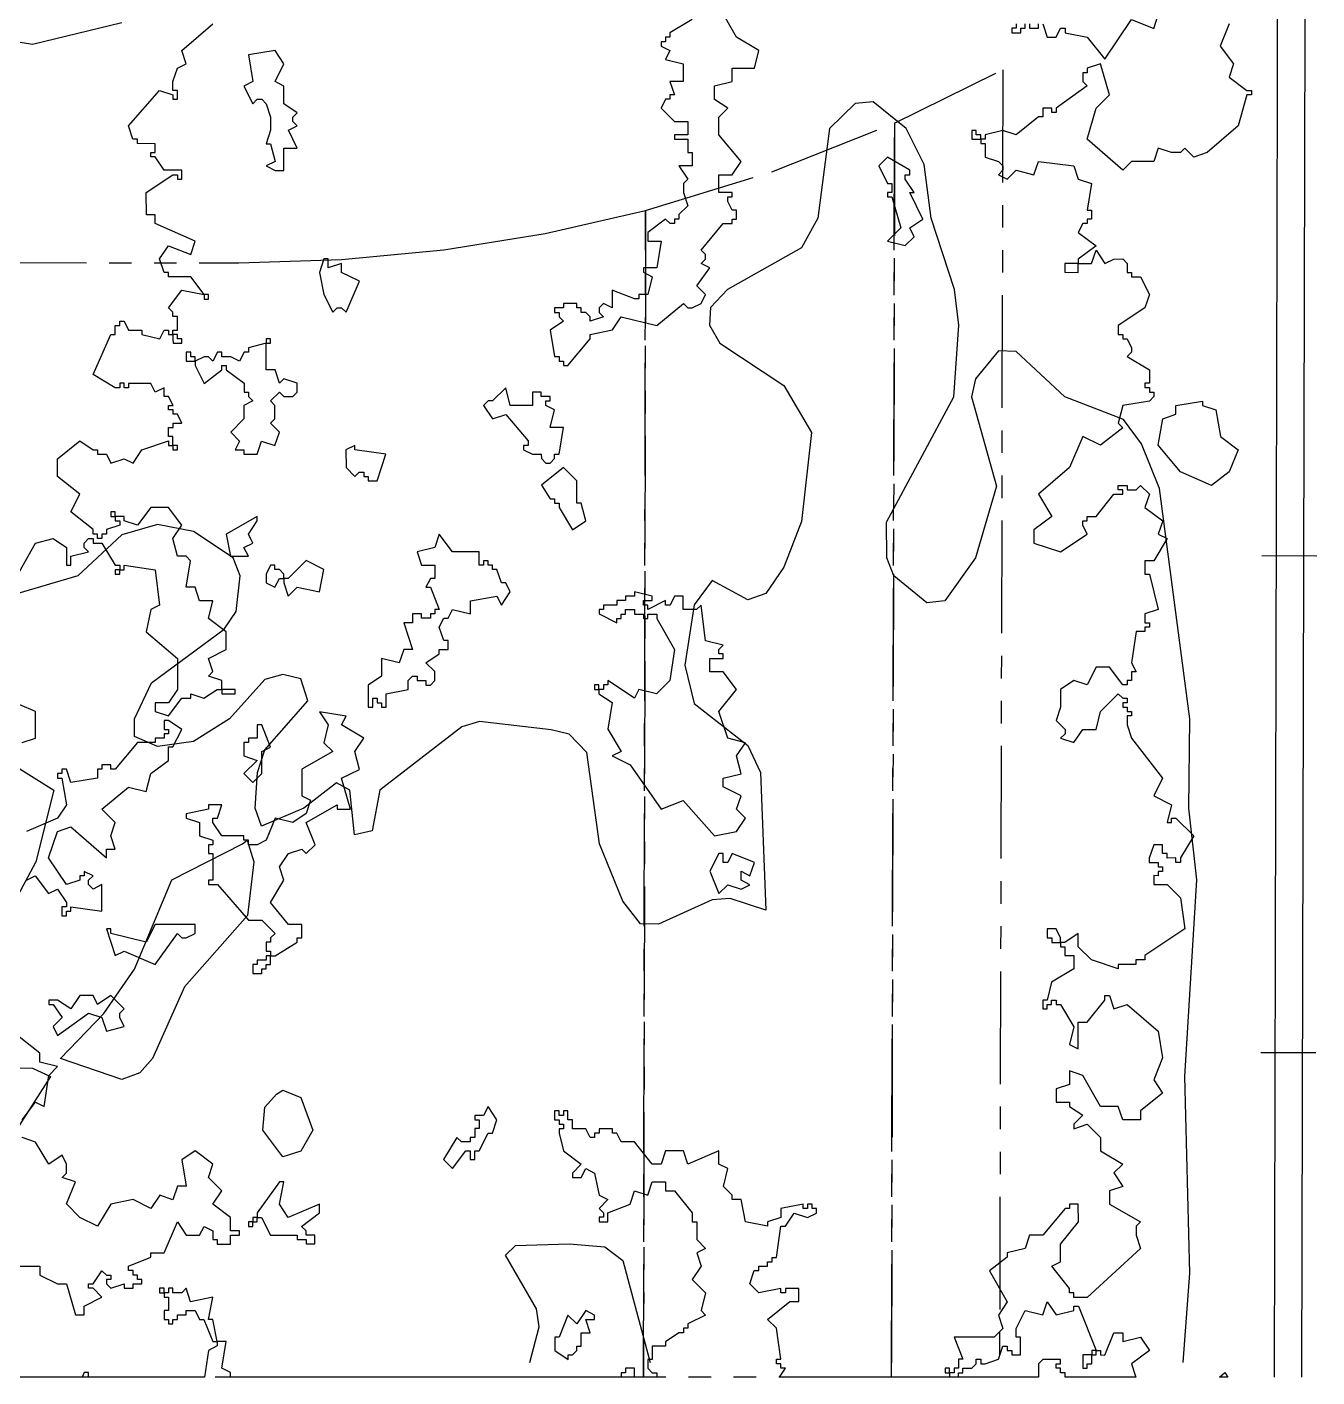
# Model space of a CAD drawing. Header units: metres. Extents: x -400 to 800, y -650 to 500.
# Drawn here: x -133.8 to -61.1, y -650 to -573.9 of the extents above; entities that cross this region are included whole.
import ezdxf

# ---------------------------------------------------------------- set-up
doc = ezdxf.new("R2010")
doc.units = ezdxf.units.M
doc.header["$LTSCALE"] = 2
doc.linetypes.add('PHANTOM', pattern=[6.35, 3.175, -0.635, 0.635, -0.635, 0.635, -0.635])
for name, color, linetype in [('SITE-PROPERTY', 7, 'PHANTOM'), ('SITE-RAIL', 7, 'CONTINUOUS'), ('SITE-TREE-CANOPY', 94, 'CONTINUOUS'), ('TOPO-CONTOUR-MINOR', 9, 'CONTINUOUS')]:
    doc.layers.add(name, color=color, linetype=linetype)

msp = doc.modelspace()

# ---------------------------------------------------------------- linework, layer by layer
at = {"layer": 'SITE-PROPERTY'}
for points in [[(-84.918, -579.346), (-78.822, -576.344), (-79.009, -650), (-85.099, -650)], [(-98.95, -584.272), (-91.829, -582.093), (-84.918, -579.346), (-85.099, -650), (-99.063, -650)], [(-162.192, -587.176), (-121.862, -587.227), (-116.074, -587.039), (-110.315, -586.484), (-104.597, -585.561), (-98.95, -584.272), (-99.063, -650), (-162.288, -650)]]:
    msp.add_lwpolyline(points, close=True, dxfattribs=at)
at = {"layer": 'SITE-RAIL'}
for points in [[(-130.385, -498.816), (-120.656, -493.225), (-115.015, -489.603), (-109.629, -485.615), (-103.998, -480.739), (-98.707, -475.622), (-92.546, -468.957), (-89.643, -465.539), (-86.61, -461.657), (-83.692, -457.515), (-78.476, -449.181), (-76.267, -445.338), (-71.306, -434.426), (-68.493, -426.427), (-67.259, -422.324), (-65.155, -413.865), (-63.54, -405.626), (-62.176, -395.014), (-61.348, -383.207), (-61.99, -650)], [(-131.142, -497.541), (-125.643, -494.369), (-114.91, -487.729), (-108.7, -482.857), (-103.638, -478.296), (-101.265, -476.047), (-97.093, -471.69), (-91.557, -465.619), (-86.146, -458.379), (-82.298, -452.593), (-76.967, -443.18), (-74.454, -437.934), (-72.1, -432.318), (-69.702, -425.302), (-67.713, -418.187), (-67.024, -415.09), (-64.899, -403.712), (-64.605, -400.964), (-64.09, -398.166), (-62.925, -383.468), (-63.535, -650)], [(-64.226, -603.717), (-61.126, -603.722)], [(-64.285, -631.716), (-61.185, -631.724)]]:
    msp.add_lwpolyline(points, dxfattribs=at)
at = {"layer": 'SITE-TREE-CANOPY'}
for points in [[(-96.317, -573.505), (-97.573, -574.261), (-97.573, -574.505), (-97.819, -574.505), (-97.819, -574.761), (-98.071, -574.761), (-98.071, -575.006), (-97.573, -575.262), (-97.819, -575.762), (-96.823, -576.007), (-96.823, -577.008), (-97.573, -577.008), (-97.321, -577.754), (-97.574, -577.754), (-97.574, -578.009), (-97.819, -578.009), (-98.072, -578.51), (-97.321, -579.255), (-96.571, -579.255), (-96.571, -580.012), (-97.321, -580.012), (-97.321, -580.257), (-96.571, -580.257), (-96.571, -581.002), (-96.318, -581.002), (-96.318, -581.758), (-97.069, -581.758), (-96.571, -582.504), (-96.817, -582.759), (-96.817, -583.26), (-96.571, -584.005), (-97.07, -584.506), (-97.07, -584.762), (-97.322, -584.762), (-97.322, -585.006), (-97.568, -585.006), (-97.82, -584.762), (-98.824, -585.507), (-98.824, -586.007), (-98.073, -586.007), (-98.319, -587.509), (-99.069, -587.509), (-99.069, -587.754), (-98.571, -588.01), (-98.817, -589.011), (-99.322, -589.011), (-99.322, -589.255), (-99.568, -589.255), (-100.823, -588.754), (-100.824, -589.756), (-101.322, -589.511), (-101.567, -589.756), (-101.567, -590.011), (-101.322, -590.256), (-102.072, -590.512), (-102.072, -590.256), (-102.318, -590.011), (-102.57, -590.011), (-102.57, -589.755), (-102.823, -589.755), (-102.823, -589.511), (-103.574, -589.51), (-103.574, -589.755), (-104.072, -589.755), (-104.072, -590.011), (-103.819, -590.011), (-103.819, -590.256), (-103.567, -590.512), (-104.317, -591.012), (-104.072, -592.503), (-103.82, -592.503), (-103.82, -592.759), (-103.567, -592.759), (-103.567, -593.003), (-103.322, -593.003), (-102.073, -591.502), (-102.073, -591.257), (-100.817, -591.001), (-100.319, -590.256), (-98.319, -590.757), (-96.818, -589.512), (-96.572, -589.756), (-96.32, -589.756), (-95.822, -589.512), (-95.569, -589.011), (-96.067, -588.511), (-95.323, -587.51), (-95.821, -587.254), (-95.569, -587.009), (-95.569, -586.753), (-95.821, -586.508), (-94.572, -585.007), (-94.067, -585.007), (-94.067, -584.762), (-93.822, -584.762), (-93.821, -584.262), (-94.067, -584.262), (-94.319, -583.761), (-94.319, -583.505), (-94.067, -583.505), (-94.067, -583.26), (-94.817, -583.26), (-94.817, -582.259), (-94.067, -582.259), (-93.568, -581.503), (-94.817, -580.012), (-94.817, -579.011), (-94.319, -578.511), (-95.069, -578.01), (-95.069, -577.253), (-94.073, -577.009), (-94.073, -576.252), (-92.817, -576.253), (-92.571, -575.252), (-93.82, -574.506), (-94.823, -572.759)], [(-76.569, -573.752), (-76.317, -574.509), (-75.819, -574.509), (-75.573, -574.008), (-75.321, -574.008), (-75.321, -574.253), (-74.072, -574.509), (-73.069, -575.755), (-71.567, -573.509), (-70.319, -574.009), (-70.073, -573.253)], [(-66.068, -573.754), (-66.573, -575.011), (-65.822, -576.012), (-66.068, -576.758), (-65.072, -577.503), (-64.819, -577.503), (-64.82, -577.759), (-65.072, -577.759), (-65.57, -579.505), (-67.317, -581.007), (-68.068, -581.262), (-68.573, -580.762), (-68.819, -581.006), (-69.317, -581.006), (-70.067, -580.761), (-70.32, -581.507), (-71.569, -581.506), (-72.067, -582.007), (-74.073, -580.26), (-73.568, -578.503), (-72.817, -577.758), (-73.322, -576.011), (-74.072, -576.256), (-74.072, -576.512), (-74.318, -576.511), (-74.318, -577.012), (-74.073, -577.257), (-75.82, -578.502), (-75.82, -578.758), (-76.072, -578.758), (-76.072, -578.502), (-76.57, -578.502), (-76.57, -579.003), (-76.823, -579.003), (-78.072, -580.004), (-78.822, -579.759), (-79.818, -580.003), (-79.818, -580.259), (-80.071, -580.259), (-80.071, -580.504), (-79.818, -580.504), (-79.819, -581.26), (-79.068, -581.505), (-78.823, -581.761), (-78.823, -582.006), (-79.068, -582.262), (-78.57, -582.507), (-78.072, -582.006), (-77.069, -582.262), (-76.823, -581.506), (-74.817, -581.762), (-74.571, -582.507), (-73.821, -582.752), (-74.074, -584.254), (-73.821, -584.254), (-73.821, -584.754), (-74.067, -584.754), (-74.067, -585.01), (-74.319, -585.01), (-74.572, -585.511), (-73.569, -586.256), (-74.572, -587.012), (-74.572, -587.257), (-73.822, -587.257), (-73.569, -586.512), (-73.071, -587.257), (-72.573, -587.013), (-72.068, -587.002), (-71.822, -587.257), (-71.822, -587.758), (-71.57, -587.758), (-71.57, -588.003), (-71.072, -588.003), (-70.567, -589.004), (-70.819, -589.76), (-72.321, -590.761), (-72.321, -591.262), (-72.068, -591.262), (-72.068, -591.507), (-71.823, -591.507), (-71.57, -592.007), (-71.57, -592.252), (-71.823, -592.508), (-70.567, -593.253), (-70.568, -594.01), (-70.82, -594.01), (-70.82, -594.254), (-70.568, -594.254), (-70.568, -594.51), (-70.322, -594.51), (-70.322, -594.755), (-70.568, -595.011), (-72.069, -595.255), (-72.322, -596.256), (-72.069, -596.512), (-73.318, -597.502), (-74.321, -597.013), (-75.072, -598.759), (-76.819, -600.26), (-76.069, -601.506), (-77.072, -602.263), (-77.072, -603.008), (-75.571, -603.509), (-74.069, -602.508), (-74.322, -602.007), (-74.322, -601.762), (-74.069, -601.762), (-74.069, -601.507), (-73.571, -601.507), (-72.568, -600.261), (-72.07, -600.261), (-72.07, -600.005), (-72.322, -600.005), (-72.322, -599.76), (-71.817, -599.761), (-71.817, -600.005), (-71.319, -600.005), (-71.074, -599.761), (-70.569, -600.261), (-70.821, -601.007), (-69.818, -601.752), (-70.071, -602.508), (-69.573, -602.753), (-70.324, -604.01), (-70.822, -604.01), (-70.822, -604.755), (-70.569, -604.755), (-70.071, -606.758), (-70.822, -607.002), (-70.822, -607.503), (-70.57, -607.503), (-70.57, -607.759), (-70.822, -607.759), (-70.822, -608.003), (-71.32, -608.003), (-71.573, -609.761), (-71.321, -610.261), (-71.573, -610.261), (-71.573, -610.762), (-71.819, -610.762), (-71.819, -611.007), (-72.071, -611.007), (-72.822, -610.005), (-73.573, -610.005), (-74.071, -611.006), (-74.821, -610.761), (-75.572, -611.262), (-75.572, -612.252), (-75.818, -613.008), (-75.32, -613.509), (-75.32, -613.754), (-75.573, -614.009), (-74.822, -614.254), (-74.317, -613.509), (-73.573, -613.509), (-73.32, -612.508), (-72.317, -611.507), (-72.072, -611.752), (-71.819, -611.752), (-71.819, -612.008), (-72.072, -612.008), (-72.072, -612.252), (-71.819, -612.253), (-71.819, -612.508), (-71.567, -612.508), (-71.567, -612.753), (-71.819, -612.753), (-71.819, -613.254), (-71.567, -614.01), (-69.82, -616.257), (-70.319, -617.258), (-69.323, -617.759), (-69.568, -618.76), (-69.323, -618.76), (-69.323, -618.504), (-69.07, -618.505), (-68.067, -619.506), (-68.818, -620.752), (-68.818, -621.007), (-69.071, -621.007), (-69.07, -620.752), (-69.569, -620.763), (-69.569, -620.507), (-69.821, -620.507), (-69.821, -620.006), (-70.319, -620.006), (-70.572, -620.762), (-70.572, -621.007), (-70.067, -621.007), (-70.067, -621.252), (-69.821, -621.252), (-69.821, -621.508), (-70.067, -621.508), (-70.067, -621.753), (-70.319, -621.752), (-70.319, -622.253), (-69.569, -622.253), (-68.818, -623.01), (-68.573, -624.756), (-70.818, -626.258), (-70.818, -626.502), (-71.323, -626.502), (-71.323, -626.758), (-72.32, -626.758), (-72.32, -627.003), (-73.821, -626.502), (-74.571, -625.756), (-74.571, -625.011), (-75.322, -625.512), (-75.567, -625.511), (-75.567, -625.756), (-75.322, -625.756), (-75.322, -626.257), (-74.817, -626.257), (-74.817, -627.002), (-76.073, -627.758), (-76.319, -628.759), (-76.571, -628.759), (-76.571, -629.26), (-76.319, -629.26), (-76.319, -629.004), (-76.073, -629.004), (-76.073, -628.76), (-75.82, -628.76), (-75.82, -629.004), (-75.568, -629.004), (-74.818, -630.261), (-75.07, -631.263), (-74.572, -631.507), (-74.572, -630.006), (-74.067, -630.006), (-73.07, -628.76), (-73.07, -628.504), (-72.818, -628.504), (-72.572, -629.261), (-71.822, -629.005), (-70.068, -630.507), (-69.823, -632.009), (-70.321, -633.254), (-69.823, -634.011), (-71.072, -635.012), (-71.072, -635.512), (-72.068, -635.512), (-72.321, -634.756), (-73.317, -634.756), (-74.32, -633.009), (-75.07, -632.753), (-75.071, -633.51), (-75.821, -633.754), (-75.821, -634.511), (-75.071, -634.511), (-75.071, -634.755), (-74.32, -635.256), (-74.818, -635.757), (-74.818, -636.012), (-74.068, -635.757), (-73.317, -636.502), (-73.317, -637.259), (-72.069, -638.004), (-72.567, -638.505), (-72.069, -639.261), (-72.82, -639.506), (-72.82, -640.262), (-71.073, -641.252), (-71.319, -641.508), (-71.319, -642.009), (-71.073, -642.754), (-74.069, -645.512), (-74.82, -645.512), (-74.82, -645.256), (-75.072, -645.256), (-75.072, -645.012), (-76.068, -643.754), (-75.57, -643.51), (-75.57, -642.509), (-74.567, -641.252), (-74.574, -640.262), (-75.072, -640.262), (-75.072, -640.506), (-75.317, -640.506), (-76.573, -642.008), (-77.317, -642.008), (-77.569, -642.753), (-78.573, -643.009), (-78.573, -643.253), (-79.569, -644.01), (-78.573, -645.756), (-79.071, -646.513), (-78.819, -647.258), (-79.317, -647.758), (-81.569, -647.758), (-81.071, -649.004), (-81.317, -649.004), (-81.317, -649.505), (-81.569, -649.504), (-81.569, -649.76), (-81.822, -649.76), (-81.822, -650), (-91.4, -650), (-91.068, -649.503), (-91.321, -649.503), (-91.321, -649.258), (-91.573, -649.258), (-91.573, -649.002), (-91.32, -649.002), (-91.573, -647.256), (-92.071, -646.755), (-90.822, -645.754), (-90.317, -645.754), (-90.317, -645.009), (-91.067, -645.009), (-91.067, -645.254), (-91.32, -645.254), (-91.32, -645.009), (-92.569, -645.253), (-93.074, -644.753), (-92.821, -644.008), (-92.568, -644.008), (-92.568, -643.752), (-92.07, -643.752), (-92.07, -643.507), (-91.818, -643.507), (-91.818, -643.262), (-91.572, -643.262), (-91.319, -641.505), (-91.067, -641.505), (-90.569, -640.76), (-89.818, -641.005), (-89.32, -640.76), (-89.32, -640.504), (-89.572, -640.504), (-89.572, -640.259), (-89.818, -640.259), (-89.818, -640.504), (-90.07, -640.504), (-90.07, -640.259), (-91.319, -640.504), (-91.319, -641.004), (-92.07, -641.26), (-92.07, -641.505), (-93.319, -641.26), (-93.571, -640.003), (-94.069, -640.003), (-94.069, -639.758), (-94.567, -639.257), (-94.321, -638.256), (-94.819, -638.011), (-94.819, -637.255), (-96.573, -638.011), (-96.819, -637.255), (-97.822, -637.255), (-98.067, -638.011), (-98.573, -638.011), (-99.568, -636.754), (-100.319, -636.754), (-100.572, -636.253), (-100.817, -636.253), (-100.817, -636.008), (-101.568, -636.008), (-101.568, -636.253), (-101.82, -636.253), (-101.82, -636.509), (-102.073, -636.509), (-102.318, -636.008), (-103.069, -636.008), (-103.069, -635.507), (-103.321, -635.507), (-103.321, -635.007), (-103.567, -635.007), (-103.567, -635.262), (-103.82, -635.262), (-103.819, -635.007), (-104.072, -635.007), (-104.072, -635.507), (-103.82, -635.507), (-103.82, -635.752), (-103.567, -635.752), (-103.567, -636.008), (-103.82, -636.008), (-103.82, -636.252), (-103.567, -637.254), (-102.571, -638.01), (-103.069, -638.511), (-103.069, -638.755), (-102.571, -638.756), (-102.319, -638.255), (-101.821, -638.511), (-101.568, -639.757), (-101.07, -640.002), (-101.568, -640.502), (-101.323, -640.758), (-101.323, -641.003), (-101.569, -641.003), (-101.569, -641.259), (-101.071, -641.259), (-101.07, -640.758), (-99.822, -640.258), (-99.569, -639.512), (-98.818, -639.757), (-98.573, -639.012), (-97.822, -639.012), (-97.822, -639.502), (-97.317, -639.502), (-96.321, -640.759), (-96.321, -641.259), (-96.069, -641.259), (-96.069, -642.261), (-95.571, -642.761), (-96.069, -643.006), (-95.823, -643.762), (-96.322, -644.508), (-95.571, -645.253), (-95.817, -646.254), (-95.571, -646.51), (-96.568, -647.01), (-96.568, -647.255), (-96.82, -647.255), (-96.82, -647.511), (-97.073, -647.511), (-97.824, -648.011), (-97.824, -648.256), (-98.567, -648.256), (-98.567, -649.012), (-98.82, -649.012), (-98.82, -649.502), (-98.567, -649.758), (-98.322, -649.758), (-98.322, -650), (-99.571, -650), (-99.571, -649.502), (-100.069, -649.501), (-100.069, -649.757), (-100.321, -649.757), (-100.321, -650), (-122.321, -650), (-122.321, -649.754), (-122.819, -649.509), (-122.574, -648.007), (-123.072, -648.007), (-123.072, -648.252), (-123.57, -648.508), (-123.786, -650), (-130.319, -650), (-130.319, -649.752), (-130.571, -649.752), (-130.693, -650), (-143.562, -650)], [(-134.569, -605.257), (-133.32, -603.01), (-132.317, -602.754), (-131.574, -603.255), (-131.567, -604.256), (-131.321, -604.256), (-131.321, -603.755), (-130.318, -603.511), (-130.57, -603.255), (-130.57, -603.01), (-130.318, -602.754), (-130.072, -602.754), (-130.072, -603.01), (-129.567, -603.01), (-128.817, -604.256), (-128.571, -604.256), (-128.571, -604.512), (-128.319, -604.512), (-128.319, -604.256), (-126.572, -604.513), (-126.32, -606.504), (-126.818, -606.76), (-127.071, -608.005), (-125.317, -609.507), (-125.317, -611.254), (-125.823, -612.01), (-126.573, -612.01), (-126.573, -612.511), (-125.823, -612.755), (-125.072, -611.754), (-124.567, -611.755), (-124.567, -611.51), (-123.823, -611.755), (-123.072, -611.254), (-122.82, -611.254), (-122.82, -610.754), (-123.57, -610.509), (-123.318, -610.253), (-123.57, -609.508), (-122.567, -609.007), (-122.567, -608.006), (-123.57, -607.261), (-123.317, -606.26), (-124.068, -606.259), (-124.32, -605.503), (-124.818, -605.503), (-124.573, -604.012), (-124.818, -603.756), (-125.323, -603.756), (-125.568, -602.755), (-125.07, -602.01), (-125.821, -601.009), (-126.817, -601.009), (-127.568, -602.01), (-128.318, -601.754), (-128.318, -601.509), (-128.823, -601.509), (-128.823, -601.754), (-128.571, -601.754), (-128.571, -602.009), (-129.322, -602.254), (-129.322, -602.51), (-129.567, -602.51), (-129.567, -602.755), (-129.82, -602.754), (-129.82, -602.51), (-130.072, -602.51), (-130.072, -602.254), (-131.321, -601.253), (-130.822, -600.251), (-132.071, -599.261), (-132.071, -598.26), (-130.822, -597.259), (-130.071, -597.76), (-129.819, -597.76), (-129.819, -598.005), (-129.321, -598.005), (-129.068, -598.505), (-128.318, -598.261), (-127.82, -598.506), (-127.321, -597.76), (-125.82, -597.26), (-125.82, -597.505), (-125.568, -597.505), (-125.568, -597.004), (-125.82, -597.004), (-125.82, -596.504), (-125.567, -596.504), (-125.567, -596.259), (-125.069, -596.259), (-125.322, -595.758), (-125.567, -595.758), (-125.567, -595.503), (-125.82, -595.502), (-125.82, -595.258), (-125.567, -595.258), (-125.82, -594.757), (-126.072, -594.757), (-126.072, -594.257), (-126.57, -594.512), (-126.823, -594.012), (-128.071, -594.012), (-128.071, -594.256), (-128.317, -594.256), (-128.317, -594.011), (-128.57, -594.011), (-128.57, -594.256), (-128.822, -594.256), (-130.071, -593.511), (-129.067, -591.253), (-128.822, -591.253), (-128.822, -590.752), (-128.569, -590.752), (-128.569, -590.507), (-128.323, -590.507), (-128.071, -591.008), (-127.32, -591.008), (-127.32, -591.253), (-126.317, -591.509), (-126.072, -591.008), (-125.819, -591.008), (-125.819, -591.253), (-125.574, -591.253), (-125.574, -591.009), (-125.321, -591.009), (-125.321, -590.252), (-125.573, -590.252), (-125.573, -590.007), (-125.819, -589.751), (-125.068, -588.762), (-123.819, -589.007), (-124.57, -588.005), (-125.819, -588.005), (-125.819, -587.76), (-126.071, -587.76), (-126.323, -587.004), (-125.818, -586.259), (-124.57, -586.759), (-124.317, -586.003), (-126.569, -585.002), (-126.569, -584.512), (-127.067, -584.512), (-127.073, -583.255), (-125.572, -582.254), (-125.32, -582.254), (-125.32, -582.51), (-125.067, -582.51), (-125.067, -582.009), (-126.07, -582.009), (-126.568, -581.253), (-126.821, -581.253), (-126.821, -581.008), (-126.568, -581.008), (-126.568, -580.508), (-127.571, -580.507), (-127.571, -580.251), (-127.824, -580.263), (-128.069, -579.506), (-126.322, -577.504), (-125.571, -577.76), (-125.571, -578.005), (-125.319, -578.005), (-125.319, -577.504), (-125.571, -577.504), (-125.571, -577.004), (-125.319, -576.258), (-124.82, -576.003), (-125.073, -575.257), (-123.319, -573.756)], [(-78.071, -573.752), (-78.071, -574.008), (-78.323, -574.008), (-78.323, -574.253), (-77.818, -574.253), (-77.818, -574.008), (-77.573, -574.008), (-77.573, -573.752)], [(-77.32, -573.752), (-77.32, -574.008), (-77.067, -574.008), (-76.822, -574.008), (-76.822, -573.752)], [(-134.073, -614.256), (-133.322, -614.011), (-133.322, -612.509), (-135.069, -611.753)], [(-133.822, -622.009), (-133.324, -621.753), (-132.573, -622.755), (-132.068, -622.51), (-131.57, -623.255), (-131.57, -623.511), (-131.823, -623.511), (-131.823, -624.012), (-131.57, -624.012), (-131.57, -623.756), (-131.318, -623.756), (-131.317, -623.511), (-129.571, -623.756), (-129.57, -622.254), (-130.069, -622.51), (-130.321, -622.254), (-130.321, -622.01), (-130.068, -621.754), (-130.574, -621.509), (-130.574, -621.754), (-130.819, -621.754), (-130.819, -622.01), (-131.57, -622.254), (-132.573, -620.752), (-132.067, -619.262), (-131.317, -619.006), (-129.318, -620.753), (-129.318, -620.252), (-128.82, -620.252), (-129.072, -619.507), (-128.819, -618.762), (-129.57, -618.005), (-128.068, -616.76), (-127.072, -617.004), (-126.819, -616.003), (-125.823, -615.258), (-125.823, -614.502), (-125.57, -614.502), (-125.072, -613.512), (-125.823, -613.011), (-126.068, -613.011), (-126.068, -613.512), (-125.823, -613.512), (-125.823, -613.757), (-126.068, -613.757), (-126.068, -614.012), (-126.574, -614.012), (-126.574, -614.257), (-127.57, -614.257), (-128.819, -615.758), (-129.071, -615.758), (-129.071, -615.502), (-129.569, -615.502), (-129.569, -615.758), (-129.822, -615.758), (-129.822, -616.259), (-131.323, -616.503), (-131.569, -615.758), (-131.821, -615.758), (-131.821, -616.003), (-132.067, -616.003), (-132.067, -616.258), (-131.821, -616.258), (-131.569, -617.76), (-132.067, -618.505), (-133.821, -619.261)], [(-134.07, -635.502), (-133.319, -634.512), (-132.821, -634.757), (-132.568, -633.011), (-132.07, -632.51), (-133.073, -632.254), (-133.073, -631.754), (-134.321, -630.752)], [(-135.067, -643.756), (-133.068, -643.756), (-133.068, -644.257), (-132.072, -644.757), (-131.567, -644.758), (-131.069, -646.504), (-130.571, -646.504), (-130.571, -646.004), (-129.567, -645.503), (-130.072, -645.003), (-130.318, -645.002), (-130.318, -644.758), (-130.072, -644.758), (-129.567, -644.013), (-129.322, -644.257), (-129.069, -644.257), (-129.069, -644.502), (-129.322, -644.502), (-129.322, -644.758), (-129.069, -645.003), (-128.319, -644.758), (-128.319, -645.003), (-127.82, -645.003), (-127.82, -644.758), (-127.322, -644.758), (-127.322, -644.502), (-127.568, -644.502), (-127.568, -644.258), (-127.82, -644.258), (-127.82, -644.002), (-128.073, -644.002), (-128.073, -643.757), (-126.817, -643.257), (-126.817, -643.012), (-126.073, -643.012), (-125.322, -641.255), (-124.817, -642.011), (-124.067, -642.011), (-123.821, -641.511), (-123.323, -641.756), (-123.323, -642.256), (-123.071, -642.256), (-123.071, -642.512), (-122.32, -642.512), (-122.32, -642.012), (-121.822, -642.012), (-121.822, -641.756), (-122.32, -641.756), (-122.32, -641.01), (-123.323, -640.254), (-122.818, -639.509), (-123.568, -638.752), (-123.323, -638.007), (-124.319, -637.261), (-125.069, -637.762), (-124.817, -639.252), (-125.322, -639.252), (-125.568, -640.009), (-126.318, -639.753), (-126.824, -640.509), (-127.82, -640.008), (-129.068, -640.253), (-129.819, -641.51), (-130.822, -641.009), (-131.573, -640.252), (-131.068, -639.007), (-131.818, -638.762), (-131.573, -638.506), (-131.572, -638.005), (-131.818, -637.505), (-132.569, -638.005), (-133.319, -636.759), (-134.07, -636.503)]]:
    msp.add_lwpolyline(points, dxfattribs=at)
for points in [[(-119.82, -582.01), (-119.321, -582.01), (-119.321, -580.753), (-118.571, -580.754), (-119.069, -579.752), (-118.57, -579.508), (-118.823, -579.252), (-118.823, -579.007), (-118.57, -578.762), (-119.321, -578.262), (-119.321, -577.261), (-119.819, -577.005), (-119.32, -576.004), (-119.818, -575.258), (-121.32, -575.503), (-121.067, -577.004), (-121.573, -577.26), (-121.068, -578.261), (-120.822, -578.006), (-120.569, -578.006), (-120.317, -578.262), (-120.072, -579.007), (-120.072, -579.752), (-120.317, -580.509), (-120.072, -580.509), (-119.819, -581.51), (-120.318, -581.754)], [(-80.071, -580.003), (-80.324, -580.003), (-80.323, -579.759), (-80.569, -579.759), (-80.569, -580.259), (-80.071, -580.259)], [(-85.319, -582.761), (-85.073, -582.761), (-85.073, -583.262), (-85.319, -583.262), (-85.319, -583.507), (-85.073, -583.507), (-84.569, -585.253), (-85.319, -586.009), (-84.323, -586.254), (-83.818, -585.754), (-84.07, -585.253), (-83.32, -584.753), (-84.07, -583.262), (-83.818, -583.262), (-84.323, -582.506), (-84.323, -582.261), (-84.07, -582.261), (-84.07, -582.005), (-85.319, -581.26), (-85.817, -581.76)], [(-117.071, -589.008), (-116.573, -590.009), (-116.32, -589.753), (-116.068, -589.753), (-115.822, -590.009), (-115.071, -588.252), (-116.067, -587.762), (-116.067, -587.261), (-116.818, -587.506), (-116.818, -587.005), (-117.07, -587.005), (-117.323, -587.762)], [(-75.323, -587.257), (-75.323, -587.757), (-74.572, -587.758), (-74.572, -587.257)], [(-123.819, -589.262), (-123.567, -589.262), (-123.567, -589.007), (-123.819, -589.007)], [(-125.574, -591.509), (-125.567, -591.754), (-125.069, -591.754), (-125.069, -591.509), (-125.321, -591.509), (-125.321, -591.253), (-125.574, -591.253)], [(-124.318, -593.011), (-123.82, -594.012), (-122.817, -593.256), (-122.817, -593.011), (-122.571, -593.011), (-122.571, -593.256), (-121.568, -594.001), (-121.568, -594.502), (-121.323, -594.502), (-121.323, -594.758), (-121.07, -595.003), (-121.569, -595.258), (-121.569, -596.004), (-122.319, -596.76), (-121.821, -597.261), (-122.067, -597.761), (-121.569, -597.761), (-121.569, -598.006), (-120.818, -598.006), (-120.573, -597.261), (-119.822, -597.506), (-119.569, -596.761), (-120.067, -596.26), (-119.822, -596.004), (-119.822, -595.259), (-120.067, -595.003), (-119.569, -594.502), (-119.324, -594.758), (-118.818, -594.758), (-118.573, -594.503), (-118.573, -594.002), (-119.323, -593.757), (-119.569, -594.002), (-119.821, -593.256), (-120.319, -593.256), (-120.319, -591.755), (-121.322, -592.01), (-121.323, -592.255), (-121.568, -592.255), (-121.821, -592.756), (-122.319, -592.511), (-122.817, -592.511), (-122.817, -592.255), (-123.069, -592.255), (-123.322, -592.755), (-123.567, -592.511), (-123.82, -592.511), (-124.318, -592.755)], [(-120.067, -591.755), (-120.067, -591.51), (-120.319, -591.51), (-120.319, -591.755)], [(-124.318, -592.51), (-124.571, -592.51), (-124.571, -592.255), (-124.823, -592.255), (-124.823, -592.755), (-124.318, -592.755)], [(-107.573, -595.005), (-107.819, -595.005), (-108.071, -595.261), (-107.573, -596.006), (-106.823, -595.761), (-105.567, -597.252), (-105.567, -597.508), (-105.82, -597.508), (-105.82, -597.753), (-105.322, -598.009), (-104.824, -598.009), (-104.817, -598.254), (-104.571, -598.509), (-104.319, -598.509), (-104.073, -598.254), (-104.073, -598.009), (-103.82, -598.009), (-103.568, -596.507), (-104.318, -596.507), (-104.073, -595.506), (-104.571, -595.261), (-104.571, -595.005), (-104.318, -595.005), (-104.318, -594.761), (-104.823, -594.761), (-104.823, -594.505), (-105.321, -594.505), (-105.321, -595.261), (-106.57, -595.261), (-106.822, -594.26)], [(-67.068, -599.761), (-68.822, -599.005), (-70.07, -597.503), (-69.817, -596.012), (-69.074, -595.756), (-69.073, -595.256), (-67.572, -595.011), (-67.572, -595.256), (-66.822, -595.512), (-66.569, -597.003), (-65.573, -597.759), (-66.072, -599.005)], [(-125.568, -597.761), (-125.322, -597.761), (-125.322, -597.505), (-125.568, -597.505)], [(-114.323, -599.509), (-114.07, -599.509), (-113.572, -598.007), (-115.318, -597.762), (-115.318, -597.507), (-115.823, -597.762), (-115.817, -598.752), (-115.319, -599.253), (-115.073, -599.008), (-114.821, -599.008), (-114.821, -599.253), (-114.568, -599.253), (-114.568, -599.509)], [(-104.817, -599.755), (-104.319, -600.512), (-104.073, -600.512), (-104.073, -600.757), (-103.821, -600.757), (-103.821, -601.012), (-103.07, -602.258), (-102.32, -601.758), (-102.572, -600.757), (-102.818, -600.757), (-102.817, -599.511), (-103.568, -598.754)], [(-128.823, -601.253), (-129.069, -601.253), (-129.069, -601.509), (-128.823, -601.509)], [(-120.819, -601.755), (-120.819, -601.51), (-122.573, -602.511), (-122.321, -603.757), (-121.317, -603.757), (-121.57, -603.256), (-121.072, -603.012), (-121.317, -602.511)], [(-111.573, -604.259), (-110.823, -604.259), (-110.823, -605.005), (-111.068, -605.005), (-111.321, -605.505), (-111.068, -605.505), (-110.571, -606.762), (-110.823, -606.762), (-110.823, -607.007), (-111.069, -607.007), (-111.069, -607.252), (-111.567, -607.252), (-111.567, -607.007), (-112.072, -607.007), (-112.072, -607.507), (-112.57, -607.507), (-112.072, -609.009), (-112.57, -609.009), (-112.823, -609.754), (-113.819, -609.509), (-113.819, -610.51), (-114.57, -611.011), (-114.57, -612.257), (-114.318, -612.257), (-114.318, -611.756), (-114.072, -611.756), (-114.072, -612.012), (-113.819, -612.012), (-113.82, -612.257), (-113.567, -612.257), (-113.567, -611.512), (-112.318, -611.256), (-112.318, -610.755), (-112.072, -610.511), (-111.82, -610.511), (-111.82, -610.755), (-111.322, -610.756), (-111.322, -611.011), (-111.069, -611.011), (-110.817, -610.756), (-110.817, -610.255), (-111.322, -609.754), (-110.571, -609.254), (-110.571, -609.009), (-110.073, -609.009), (-110.073, -608.509), (-110.318, -608.509), (-110.571, -607.752), (-110.318, -607.252), (-110.073, -607.252), (-109.82, -606.762), (-108.817, -607.007), (-108.817, -606.262), (-107.322, -606.006), (-107.07, -606.507), (-106.572, -605.762), (-106.817, -605.261), (-107.07, -605.261), (-107.322, -604.505), (-107.568, -604.505), (-107.568, -604.26), (-107.82, -604.26), (-107.82, -604.004), (-108.073, -604.004), (-108.073, -604.26), (-108.318, -604.26), (-108.318, -603.503), (-109.819, -603.503), (-110.57, -602.502), (-110.823, -603.258), (-111.819, -603.503)], [(-128.817, -604.512), (-128.817, -604.757), (-128.571, -604.757), (-128.571, -604.512)], [(-119.318, -604.759), (-119.571, -604.503), (-119.823, -604.503), (-119.823, -604.258), (-120.069, -604.258), (-120.321, -604.758), (-120.321, -605.259), (-119.823, -605.504), (-119.571, -605.003), (-119.318, -605.003)], [(-119.318, -605.259), (-119.073, -606.004), (-118.568, -605.504), (-117.319, -605.76), (-117.073, -604.503), (-118.069, -604.002), (-119.073, -605.003), (-119.318, -605.003)], [(-101.571, -611.502), (-100.82, -612.003), (-101.073, -613.505), (-100.323, -614.762), (-100.821, -615.007), (-99.818, -615.507), (-98.071, -618.01), (-96.822, -617.51), (-95.069, -619.502), (-93.82, -619.257), (-93.322, -618.512), (-93.82, -618.011), (-93.567, -617.255), (-94.57, -616.754), (-94.57, -616.253), (-93.567, -616.009), (-93.819, -615.008), (-93.321, -614.263), (-94.317, -614.006), (-94.822, -612.505), (-93.819, -611.259), (-94.569, -610.258), (-95.32, -610.258), (-95.32, -609.512), (-94.569, -609.512), (-94.569, -609.257), (-94.822, -609.257), (-94.822, -609.012), (-94.569, -608.756), (-95.572, -608.511), (-95.817, -606.509), (-96.07, -606.754), (-96.821, -606.753), (-96.821, -606.008), (-97.319, -606.008), (-97.571, -606.509), (-97.817, -606.509), (-97.817, -606.253), (-98.82, -606.753), (-98.82, -606.508), (-99.072, -606.508), (-99.072, -606.252), (-98.567, -606.253), (-98.567, -606.008), (-99.57, -605.752), (-99.57, -606.008), (-100.069, -606.008), (-100.069, -606.252), (-100.567, -606.252), (-100.567, -606.508), (-101.317, -606.508), (-101.317, -606.753), (-101.57, -606.753), (-101.57, -607.008), (-100.567, -607.509), (-100.567, -607.253), (-100.321, -607.253), (-100.321, -607.009), (-100.069, -607.009), (-100.069, -606.753), (-99.571, -606.753), (-99.571, -607.009), (-99.073, -607.009), (-99.073, -607.254), (-98.82, -607.254), (-98.82, -607.009), (-98.322, -607.009), (-98.322, -607.254), (-97.319, -609.011), (-97.572, -610.758), (-98.323, -611.503), (-99.319, -611.258), (-99.571, -611.759), (-101.073, -610.757), (-101.073, -611.002), (-101.318, -611.002), (-101.318, -611.258), (-101.571, -611.258)], [(-122.82, -611.51), (-122.069, -611.51), (-122.069, -611.254), (-122.82, -611.254)], [(-101.571, -611.002), (-101.823, -611.002), (-101.823, -611.258), (-101.571, -611.258)], [(-119.82, -626.261), (-118.571, -625.504), (-118.571, -625.26), (-118.318, -625.26), (-118.318, -624.503), (-119.069, -624.503), (-120.072, -623.257), (-119.321, -622.011), (-119.574, -621.255), (-119.068, -620.51), (-118.318, -620.254), (-118.072, -620.51), (-117.567, -620.01), (-118.072, -618.752), (-116.318, -617.752), (-116.318, -618.007), (-115.567, -618.008), (-116.072, -616.261), (-115.069, -615.761), (-115.321, -614.759), (-114.823, -614.003), (-116.072, -613.258), (-115.819, -612.757), (-117.32, -612.512), (-116.822, -613.258), (-117.068, -614.259), (-116.57, -614.759), (-118.317, -615.76), (-118.317, -617.262), (-117.819, -617.507), (-118.072, -618.252), (-118.822, -618.752), (-119.819, -618.507), (-120.317, -619.753), (-120.822, -620.009), (-121.32, -620.009), (-121.32, -619.753), (-121.573, -619.753), (-121.573, -619.508), (-122.821, -619.508), (-123.319, -618.752), (-123.319, -618.507), (-123.067, -618.507), (-122.821, -617.762), (-123.572, -617.762), (-123.572, -618.006), (-124.82, -618.262), (-124.821, -618.507), (-124.07, -618.763), (-124.07, -619.508), (-123.319, -619.753), (-123.319, -620.009), (-123.572, -620.009), (-123.572, -620.509), (-123.32, -620.509), (-123.32, -622.011), (-123.572, -622.011), (-123.572, -622.256), (-123.067, -622.256), (-121.321, -624.258), (-120.57, -624.258), (-119.82, -625.004), (-120.072, -625.26), (-120.072, -625.504), (-120.318, -625.504), (-120.318, -626.005), (-120.072, -626.005), (-120.072, -626.261)], [(-121.067, -616.505), (-120.569, -616.004), (-120.569, -614.759), (-120.07, -614.503), (-120.568, -613.257), (-120.821, -613.257), (-120.821, -614.002), (-121.319, -614.002), (-121.319, -614.258), (-121.572, -614.258), (-121.572, -615.003), (-120.821, -615.259), (-121.572, -616.004)], [(-94.319, -621.003), (-94.571, -621.003), (-94.571, -620.503), (-94.824, -620.503), (-95.322, -621.504), (-94.817, -622.761), (-94.319, -622.26), (-93.568, -622.505), (-93.07, -622.261), (-93.568, -622.005), (-93.568, -621.504), (-93.07, -621.76), (-92.817, -621.004), (-94.073, -620.503)], [(-128.821, -626.259), (-128.322, -626.003), (-126.569, -626.76), (-125.32, -625.003), (-125.067, -625.259), (-124.822, -625.259), (-124.324, -625.003), (-124.323, -624.502), (-126.568, -624.502), (-127.074, -625.503), (-129.073, -625.002), (-129.073, -624.757), (-129.318, -624.757)], [(-75.567, -625.256), (-75.82, -624.755), (-76.318, -624.755), (-76.318, -625.256), (-76.072, -625.256), (-76.072, -625.511), (-75.567, -625.511)], [(-120.318, -626.261), (-120.318, -626.505), (-120.823, -626.505), (-120.823, -626.761), (-121.069, -626.761), (-121.069, -627.262), (-120.571, -627.262), (-120.571, -627.006), (-120.318, -627.006), (-120.318, -626.761), (-120.073, -626.761), (-120.072, -626.261)], [(-129.817, -629.007), (-130.07, -628.506), (-130.82, -628.506), (-131.318, -629.262), (-132.069, -628.761), (-132.567, -628.761), (-132.567, -629.006), (-132.322, -629.006), (-131.817, -629.752), (-132.322, -630.252), (-132.069, -630.753), (-130.322, -629.507), (-129.572, -629.752), (-129.319, -630.508), (-128.323, -630.253), (-128.569, -629.752), (-128.569, -629.507), (-128.323, -629.252), (-129.073, -628.506)], [(-108.071, -635.262), (-108.569, -635.262), (-108.569, -635.506), (-108.323, -635.506), (-108.323, -636.007), (-108.569, -636.007), (-108.569, -636.508), (-108.822, -636.507), (-108.822, -636.752), (-109.067, -636.752), (-109.32, -636.752), (-109.572, -636.507), (-110.323, -637.753), (-109.818, -638.254), (-109.067, -637.253), (-108.822, -637.253), (-108.822, -637.753), (-108.569, -637.753), (-108.569, -637.253), (-108.317, -637.253), (-107.818, -636.252), (-107.573, -636.252), (-107.32, -635.507), (-107.818, -634.761)], [(-120.573, -641.011), (-120.068, -642.012), (-118.567, -642.012), (-118.567, -642.257), (-118.069, -642.257), (-118.069, -642.502), (-117.571, -642.502), (-117.571, -642.012), (-118.069, -642.012), (-118.069, -641.756), (-118.321, -641.512), (-117.318, -640.755), (-117.318, -640.255), (-119.072, -641.011), (-119.57, -640.254), (-119.317, -639.009), (-119.569, -639.009), (-120.818, -640.755), (-120.819, -641.011)], [(-120.819, -641.255), (-120.819, -641.011), (-121.071, -641.011), (-121.071, -641.255)], [(-121.317, -641.255), (-121.317, -641.511), (-121.071, -641.511), (-121.071, -641.255)], [(-126.067, -645.003), (-126.319, -645.003), (-126.319, -645.259), (-126.067, -645.259)], [(-123.317, -646.761), (-123.57, -646.761), (-123.317, -645.504), (-124.573, -645.76), (-124.818, -645.003), (-125.071, -645.259), (-125.323, -645.259), (-125.569, -645.259), (-125.569, -645.003), (-125.821, -645.003), (-125.821, -645.259), (-126.067, -645.259), (-126.067, -645.504), (-125.821, -645.504), (-125.821, -646.26), (-126.067, -646.26), (-126.067, -646.761), (-125.821, -646.761), (-125.821, -647.005), (-125.569, -647.006), (-125.569, -646.761), (-125.323, -646.761), (-125.323, -646.505), (-124.818, -646.505), (-124.818, -646.26), (-124.32, -646.26), (-124.068, -646.761), (-123.822, -646.761), (-123.317, -648.007), (-123.072, -648.007)], [(-73.319, -648.505), (-73.319, -648.76), (-73.074, -648.761), (-72.568, -647.504), (-72.07, -647.504), (-72.07, -648.004), (-71.067, -647.76), (-70.569, -648.505), (-71.572, -649.261), (-71.322, -650), (-75.319, -650), (-75.319, -649.761), (-75.571, -649.761), (-75.571, -649.505), (-75.817, -649.505), (-75.817, -649.261), (-75.571, -649.261), (-75.571, -649.005), (-76.567, -649.005), (-76.82, -649.261), (-76.82, -650), (-81.317, -650), (-81.317, -649.76), (-81.071, -649.76), (-81.071, -649.505), (-80.573, -649.505), (-80.321, -649.26), (-80.32, -649.004), (-80.068, -649.004), (-80.068, -649.26), (-79.822, -649.26), (-79.072, -649.004), (-78.819, -648.259), (-78.574, -648.259), (-78.574, -648.504), (-78.321, -648.504), (-78.321, -648.76), (-77.823, -648.76), (-77.823, -647.759), (-78.068, -647.759), (-78.068, -647.258), (-77.57, -646.257), (-76.567, -646.502), (-76.321, -645.757), (-75.823, -646.502), (-74.82, -646.257), (-74.82, -646.002), (-74.567, -646.002), (-73.572, -648.505)], [(-102.818, -647.009), (-103.323, -646.509), (-103.822, -647.754), (-104.067, -647.754), (-104.067, -648.511), (-103.317, -649.012), (-103.317, -648.756), (-103.071, -648.756), (-102.819, -648.511), (-102.818, -648.255), (-102.573, -648.255), (-102.573, -647.51), (-102.068, -647.51), (-102.32, -646.754), (-101.822, -646.754), (-101.822, -646.509), (-102.32, -646.253)], [(-74.322, -648.76), (-74.322, -649.506), (-74.07, -649.506), (-74.07, -649.261), (-73.817, -649.261), (-73.817, -648.76)], [(-73.817, -648.505), (-73.817, -648.76), (-73.572, -648.76), (-73.572, -648.505)], [(-81.822, -649.504), (-82.067, -649.504), (-82.067, -649.76), (-81.822, -649.76)], [(-66.318, -649.752), (-66.142, -650), (-66.615, -650)]]:
    msp.add_lwpolyline(points, close=True, dxfattribs=at)
at = {"layer": 'TOPO-CONTOUR-MINOR'}
for points in [[(-128.448, -573.694), (-133.486, -574.917), (-137.516, -574.256), (-143.562, -574.613), (-151.623, -573.737), (-155.653, -574.013), (-157.669, -574.673), (-158.676, -576.166), (-161.36, -583.689), (-164.73, -589.735), (-165.481, -596.788), (-166.073, -598.804), (-170.768, -604.112), (-174.798, -606.661), (-177.821, -607.391), (-180.844, -607.405), (-185.882, -605.734)], [(-68.658, -649.184), (-68.29, -644.146), (-68.57, -633.063), (-67.891, -621.979), (-68.341, -617.948), (-68.287, -612.91), (-70.006, -599.944), (-71.014, -597.423), (-72.021, -596.055), (-75.324, -594.773), (-78.067, -592.213), (-79.075, -592.183), (-80.354, -593.766), (-80.583, -594.773), (-79.183, -599.811), (-80.371, -603.842), (-82.098, -606.275), (-83.105, -606.388), (-84.967, -604.849), (-85.364, -603.842), (-85.377, -601.826), (-81.589, -594.773), (-81.297, -590.743), (-81.55, -588.727), (-82.867, -584.697), (-83.249, -581.674), (-84.276, -579.659), (-86.128, -578.156), (-87.136, -578.24), (-88.595, -579.659), (-89.249, -584.697), (-90.159, -586.37), (-94.325, -588.727), (-95.289, -589.735), (-95.352, -590.743), (-94.761, -591.75), (-91.166, -594.128), (-89.592, -596.788), (-90.159, -601.79), (-91.166, -604.375), (-92.174, -605.855), (-93.181, -606.201), (-95.197, -605.122), (-96.204, -606.495), (-96.743, -609.887), (-96.204, -612.045), (-93.181, -614.416), (-92.468, -615.933), (-92.174, -623.705), (-94.189, -623.041), (-95.197, -623.115), (-98.219, -624.49), (-99.227, -624.465), (-100.235, -623.196), (-101.539, -619.964), (-102.25, -614.803), (-103.258, -613.771), (-104.265, -613.543), (-108.296, -613.058), (-109.303, -613.375), (-113.912, -616.941), (-114.341, -619.234), (-115.349, -619.449), (-115.602, -616.941), (-116.357, -616.522), (-118.194, -617.948), (-120.581, -618.956), (-120.947, -617.948), (-120.813, -615.933), (-120.387, -614.655), (-117.972, -611.903), (-118.372, -610.67), (-119.379, -610.418), (-120.387, -610.695), (-122.387, -612.91), (-124.417, -614.198), (-126.433, -614.467), (-127.732, -613.918), (-127.737, -612.91), (-126.775, -610.895), (-122.678, -607.872), (-122.015, -606.865), (-121.787, -604.849), (-122.186, -603.842), (-124.417, -602.361), (-126.433, -601.968), (-128.448, -602.542), (-130.937, -604.849), (-134.305, -605.857)], [(-134.494, -615.538), (-132.273, -616.941), (-133.287, -620.971), (-137.62, -629.032)], [(-136.509, -632.53), (-133.486, -632.601), (-132.469, -633.063), (-136.351, -639.108)], [(-105.474, -649.184), (-104.941, -647.169), (-105.09, -646.162), (-106.845, -643.139), (-106.28, -642.59), (-103.258, -642.497), (-101.242, -642.672), (-100.235, -643.435), (-98.69, -649.184)]]:
    msp.add_lwpolyline(points, dxfattribs=at)
for points in [[(-121.645, -619.964), (-121.395, -619.747), (-121.009, -620.971), (-121.37, -623.994), (-124.915, -628.024), (-126.713, -632.055), (-127.44, -632.857), (-128.448, -633.244), (-131.899, -632.055), (-129.455, -629.522), (-127.74, -627.017), (-125.639, -621.979)], [(-119.736, -634.07), (-119.379, -633.83), (-118.372, -634.25), (-117.698, -636.085), (-118.372, -637.28), (-119.379, -637.587), (-120.508, -636.085), (-120.387, -634.805)]]:
    msp.add_lwpolyline(points, close=True, dxfattribs=at)

doc.saveas('drawing.dxf')
